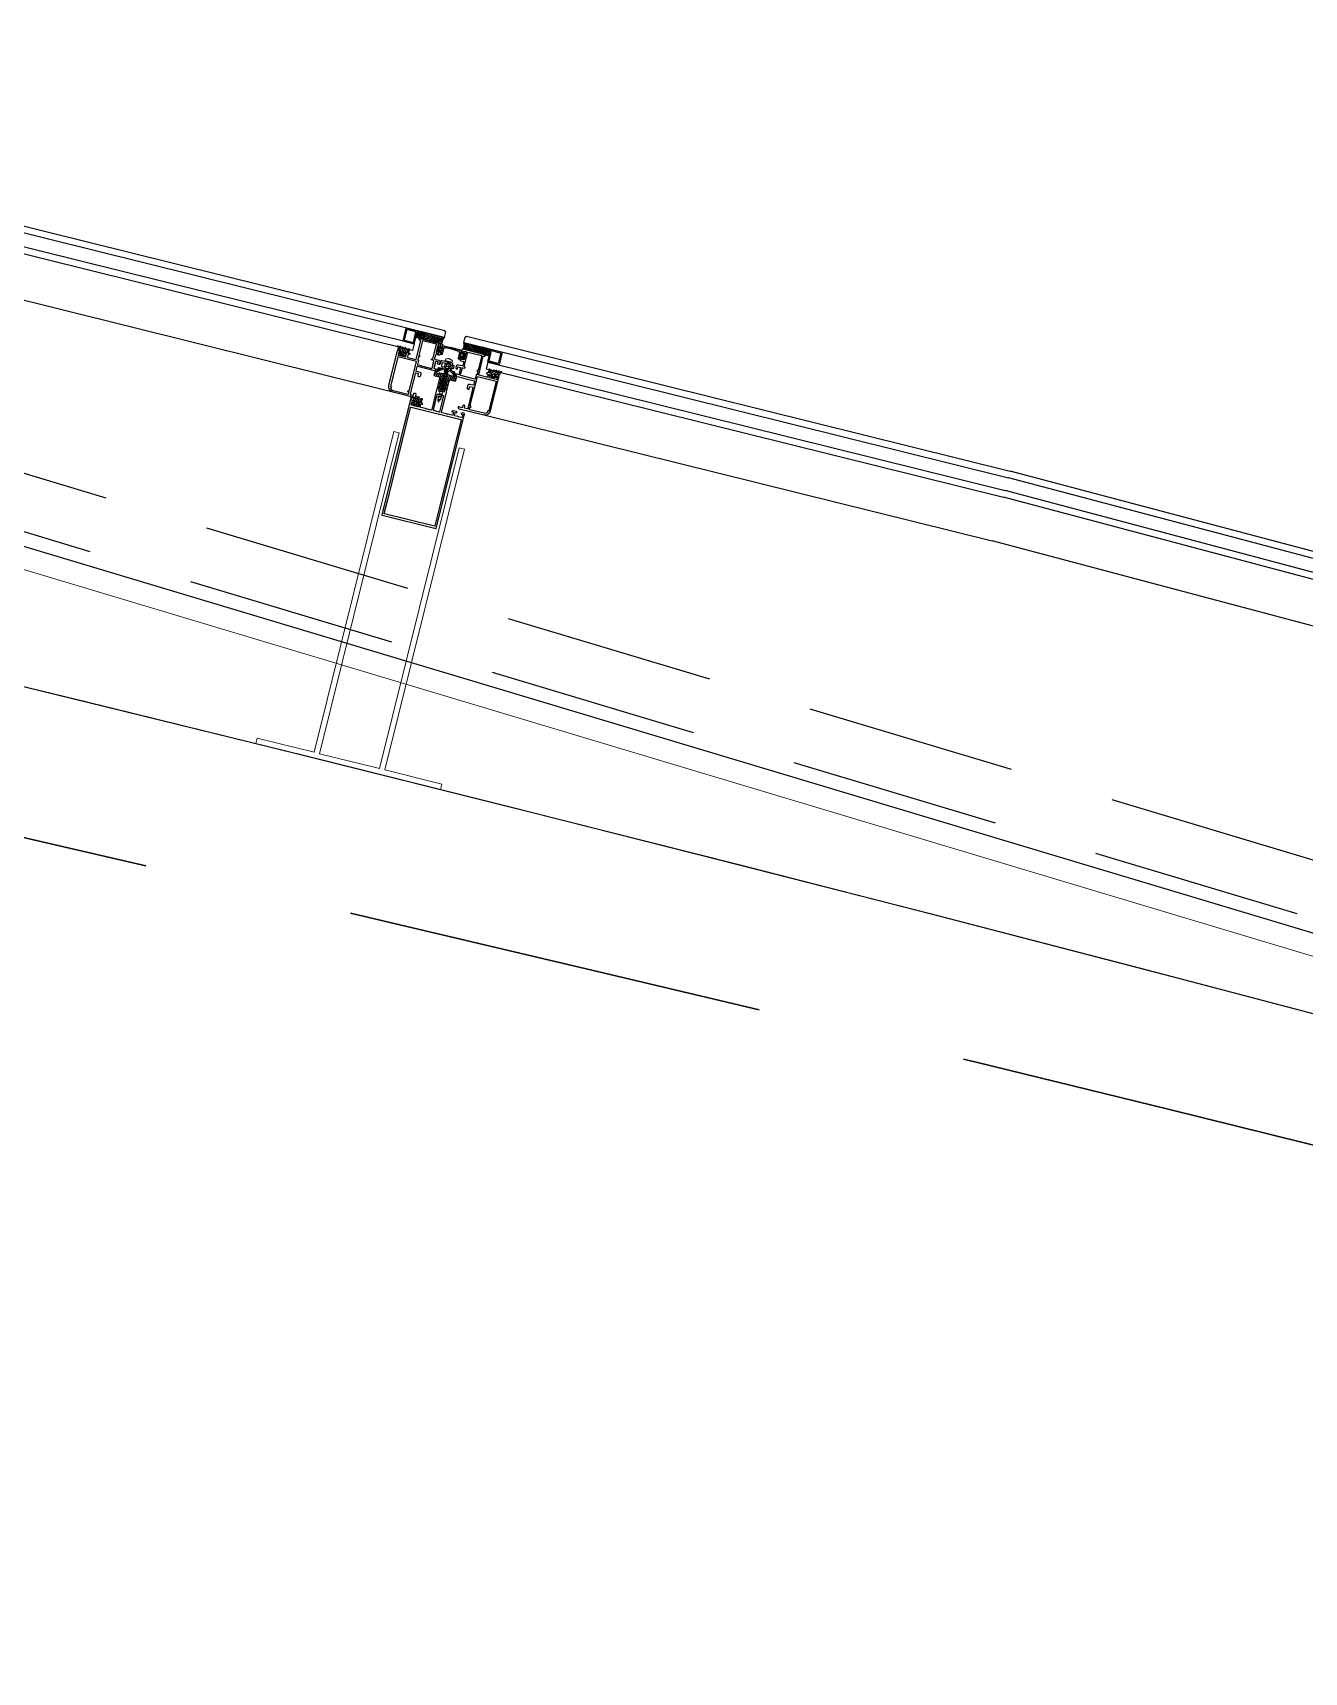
# Model space of a CAD drawing. Header units: millimetres. Extents: x 62878 to 70819, y -67946 to -61850.
# Drawn here: x 67311.5 to 67425, y -62152.8 to -62006.5 of the extents above; entities that cross this region are included whole.
import ezdxf

# ---------------------------------------------------------------- set-up
doc = ezdxf.new("R2010")
doc.units = ezdxf.units.MM
doc.linetypes.add('HIDDEN', pattern=[0.375, 0.25, -0.125])
doc.layers.add('alan hesabı1', color=7, linetype='Continuous', plot=False)
for name, color, linetype, lineweight in [('BA DÖŞ.-yeni', 11, 'Continuous', 30), ('Dog_dos_yeni', 63, 'Continuous', 5), ('DOGRAMA', 171, 'Continuous', 0), ('DUV.ALÇ.-yeni', 20, 'Continuous', 25), ('GOR-2', 152, 'Continuous', 20)]:
    doc.layers.add(name, color=color, linetype=linetype, lineweight=lineweight)
pattern_1 = [(301.05549, (67238.97885, -62021.09532), (-0.13599606, -0.08189404), [])]
pattern_2 = [(211.05549, (67452.43075, -62074.09532), (0.08189404, -0.13599606), [])]

# ---------------------------------------------------------------- blocks, each defined once
blk = doc.blocks.new('a2we')
at = {"lineweight": 5, "ltscale": 0.5}
for p, q in [((-198.1, -420.1), (-197.1, -419.7)), ((-194.9, -421.4), (-198.1, -420.1)), ((-193.9, -421), (-198.1, -420.1)), ((-198.1, -422.7), (-197.1, -422.3)), ((-194.9, -424), (-198.1, -422.7)), ((-193.9, -423.6), (-198.1, -422.7)), ((-197.6, -417.6), (-196.6, -417.2)), ((-194.2, -418.3), (-197.6, -417.6)), ((-195.2, -418.6), (-197.6, -417.6)), ((-196.9, -417.9), (-197.1, -418.3)), ((-197.1, -419.7), (-197.1, -418.4)), ((-197.1, -419.7), (-193.9, -421)), ((-197.1, -419.7), (-193.9, -421)), ((-197.1, -422.3), (-197.1, -420.5)), ((-197.1, -422.3), (-193.9, -423.6)), ((-197.1, -422.3), (-193.9, -423.6)), ((-197.1, -424.9), (-197.1, -423.1)), ((-196, -415.3), (-196.6, -417.2)), ((-196.6, -417.2), (-194.2, -418.3)), ((-196, -415.3), (-195.5, -417.7)), ((-194.2, -418.3), (-195.2, -418.6)), ((-195.2, -418.6), (-194.9, -419.3)), ((-194.9, -420.6), (-194.9, -419.4)), ((-193.9, -421), (-194.9, -421.4)), ((-194.9, -423.2), (-194.9, -421.4)), ((-193.9, -423.6), (-194.9, -424)), ((-194.9, -425.7), (-194.9, -424)), ((-198.1, -425.2), (-197.1, -424.9)), ((-194.9, -426.5), (-198.1, -425.2)), ((-193.9, -426.1), (-198.1, -425.2)), ((-198.1, -427.7), (-197.1, -427.3)), ((-194.9, -429), (-198.1, -427.7)), ((-193.9, -428.6), (-198.1, -427.7)), ((-198.1, -429.9), (-197.1, -429.6)), ((-194.9, -431.2), (-198.1, -429.9)), ((-193.9, -430.9), (-198.1, -429.9)), ((-198.1, -432.2), (-197.1, -431.8)), ((-194.9, -433.5), (-198.1, -432.2)), ((-193.9, -433.1), (-198.1, -432.2)), ((-198.1, -434.4), (-197.1, -434.1)), ((-194.9, -435.7), (-198.1, -434.4)), ((-193.9, -435.4), (-198.1, -434.4)), ((-198.1, -436.7), (-197.1, -436.4)), ((-194.9, -438), (-198.1, -436.7)), ((-193.9, -437.7), (-198.1, -436.7)), ((-198.1, -439), (-197.1, -438.7)), ((-194.9, -440.3), (-198.1, -439)), ((-193.9, -440), (-198.1, -439)), ((-197.1, -424.9), (-193.9, -426.1)), ((-197.1, -424.9), (-193.9, -426.1)), ((-197.1, -427.3), (-197.1, -425.6)), ((-197.1, -427.3), (-193.9, -428.6)), ((-197.1, -427.3), (-193.9, -428.6)), ((-197.1, -429.6), (-197.1, -428)), ((-197.1, -429.6), (-193.9, -430.9)), ((-197.1, -429.6), (-193.9, -430.9)), ((-197.1, -431.8), (-197.1, -430.3)), ((-197.1, -431.8), (-193.9, -433.1)), ((-197.1, -431.8), (-193.9, -433.1)), ((-197.1, -434.1), (-197.1, -432.5)), ((-197.1, -434.1), (-193.9, -435.4)), ((-197.1, -434.1), (-193.9, -435.4)), ((-197.1, -436.4), (-197.1, -434.8)), ((-197.1, -436.4), (-193.9, -437.7)), ((-197.1, -436.4), (-193.9, -437.7)), ((-197.1, -438.7), (-197.1, -437.1)), ((-197.1, -438.7), (-193.9, -440)), ((-197.1, -438.7), (-193.9, -440)), ((-193.9, -426.1), (-194.9, -426.5)), ((-194.9, -428.2), (-194.9, -426.5)), ((-193.9, -428.6), (-194.9, -429)), ((-194.9, -430.5), (-194.9, -429)), ((-193.9, -430.9), (-194.9, -431.2)), ((-194.9, -432.7), (-194.9, -431.2)), ((-193.9, -433.1), (-194.9, -433.5)), ((-194.9, -435), (-194.9, -433.5)), ((-193.9, -435.4), (-194.9, -435.7)), ((-194.9, -437.3), (-194.9, -435.7)), ((-193.9, -437.7), (-194.9, -438)), ((-194.9, -439.6), (-194.9, -438)), ((-192.8, -453.3), (-199.2, -453.3)), ((-199.2, -454.6), (-199.2, -453.3)), ((-198.1, -441.3), (-197.1, -441)), ((-194.9, -442.6), (-198.1, -441.3)), ((-193.9, -442.3), (-198.1, -441.3)), ((-198.1, -443.6), (-197.1, -443.3)), ((-194.9, -444.9), (-198.1, -443.6)), ((-193.9, -444.6), (-198.1, -443.6)), ((-198.1, -445.9), (-197.1, -445.6)), ((-193.9, -446.9), (-198.1, -445.9)), ((-194.9, -447.2), (-198.1, -445.9)), ((-197.1, -447.9), (-198.1, -448.2)), ((-194.9, -449.5), (-198.1, -448.2)), ((-198.1, -448.2), (-193.9, -449.2)), ((-198.1, -450.5), (-197.1, -450.2)), ((-194.9, -451.8), (-198.1, -450.5)), ((-193.9, -451.5), (-198.1, -450.5)), ((-197.1, -441), (-197.1, -439.4)), ((-197.1, -441), (-193.9, -442.3)), ((-197.1, -443.3), (-197.1, -441.7)), ((-197.1, -443.3), (-193.9, -444.6)), ((-197.1, -445.6), (-197.1, -444)), ((-197.1, -445.6), (-193.9, -446.9)), ((-197.1, -445.6), (-193.9, -446.9)), ((-197.1, -447.9), (-197.1, -446.3)), ((-193.9, -449.2), (-197.1, -447.9)), ((-197.1, -450.2), (-197.1, -448.6)), ((-197.1, -450.2), (-193.9, -451.5)), ((-197.1, -453.3), (-197.1, -450.9)), ((-193.9, -440), (-194.9, -440.3)), ((-194.9, -441.8), (-194.9, -440.3)), ((-193.9, -442.3), (-194.9, -442.6)), ((-194.9, -444.1), (-194.9, -442.6)), ((-193.9, -444.6), (-194.9, -444.9)), ((-194.9, -446.4), (-194.9, -444.9)), ((-193.9, -446.9), (-194.9, -447.2)), ((-194.9, -448.7), (-194.9, -447.2)), ((-193.9, -449.2), (-194.9, -449.5)), ((-194.9, -451), (-194.9, -449.5)), ((-193.9, -451.5), (-194.9, -451.8)), ((-194.9, -453.3), (-194.9, -451.8)), ((-192.8, -454.6), (-192.8, -453.3))]:
    blk.add_line(p, q, dxfattribs=at)
blk.add_lwpolyline([(-196.5, -455.7), (-196.1, -455.4), (-195.9, -455.4), (-195.6, -455.7)], dxfattribs=at)
for centre, radius, start, end in [((-196.9, -418.4), 0.2, 155.3251, 180), ((-195.1, -419.4), 0.2, 0, 19.1116), ((-195.7, -449.5), 6.19, 234.7573, 262.4905), ((-196.4, -449.5), 6.19, 277.5095, 305.2427)]:
    blk.add_arc(centre, radius, start, end, dxfattribs=at)

msp = doc.modelspace()

# ---------------------------------------------------------------- hatches: boundary and pattern name
at = {"layer": 'DOGRAMA', "lineweight": -2}
h = msp.add_hatch(dxfattribs=at)
h.set_pattern_fill('AR-HBONE', color=256, scale=0.03, angle=673.1346, style=0)
h.set_pattern_definition([(301.0555, (67333.04367, -62067.43638), (-0.040896, -0.16470433), [0.36, -0.12]), (211.0555, (67333.10557, -62067.53918), (-0.040896, -0.16470433), [0.36, -0.12])])
h.paths.add_polyline_path([(67345.92, -62033.73), (67345.68, -62033.67), (67345.83, -62033.09), (67346.58, -62033.27), (67346.43, -62033.85)])
h = msp.add_hatch(dxfattribs=at)
h.set_pattern_fill('ANSI31', color=256, scale=0.04, angle=673.1346, style=0)
h.set_pattern_definition([(211.05549, (67472.1325, -62078.98726), (0.06551524, -0.10879685), [])])
h.paths.add_polyline_path([(67346.71, -62033.89, -0.414214), (67346.73, -62033.93), (67347.99, -62034.24, -0.153231), (67348.23, -62033.68), (67346.84, -62033.34)])
h.paths.add_polyline_path([(67346.43, -62033.85), (67346.67, -62033.91, -0.414214), (67346.71, -62033.89), (67346.84, -62033.34), (67346.58, -62033.27)])
h = msp.add_hatch(dxfattribs=at)
h.set_pattern_fill('ANSI31', color=256, scale=0.05, angle=673.1346, style=0)
h.set_pattern_definition(pattern_1)
edge = h.paths.add_edge_path(flags=16)
edge.add_arc((67344.58, -62034.78), 0.4, 244.5185, 267.5924)
edge.add_line((67344.56, -62035.17), (67344.62, -62034.93))
edge.add_line((67344.62, -62034.93), (67344.47, -62034.89))
edge.add_line((67344.47, -62034.89), (67344.41, -62035.14))
edge = h.paths.add_edge_path()
edge.add_arc((67344.58, -62034.78), 0.5, 219.1856, 292.9254)
edge.add_line((67344.78, -62035.24), (67344.8, -62035.14))
edge.add_line((67344.8, -62035.14), (67344.68, -62035.11))
edge.add_line((67344.68, -62035.11), (67344.7, -62035.05))
edge.add_arc((67344.79, -62035.08), 0.1, 76.0555, 166.0555, ccw=False)
edge.add_line((67344.82, -62034.98), (67345.03, -62035.03))
edge.add_line((67345.03, -62035.03), (67345.08, -62034.86))
edge.add_line((67345.08, -62034.86), (67345.04, -62034.85))
edge.add_arc((67345.02, -62034.91), 0.065, 76.0555, 144.4648)
edge.add_arc((67344.94, -62034.85), 0.0327, 130.6252, 324.4648, ccw=False)
edge.add_arc((67345.03, -62035), 0.199, 71.7058, 121.9717, ccw=False)
edge.add_arc((67345.1, -62034.76), 0.05, 257.5701, 435.0833)
edge.add_arc((67345.03, -62035.02), 0.323, 75.1148, 114.4412)
edge.add_arc((67344.89, -62034.71), 0.02, 226.0555, 294.4412, ccw=False)
edge.add_line((67344.87, -62034.73), (67344.72, -62034.57))
edge.add_arc((67344.71, -62034.58), 0.015, 46.0555, 206.0555)
edge.add_line((67344.69, -62034.59), (67344.75, -62034.7))
edge.add_arc((67344.73, -62034.71), 0.02, -133.9445, 26.0555, ccw=False)
edge.add_line((67344.71, -62034.72), (67344.5, -62034.52))
edge.add_arc((67344.49, -62034.53), 0.015, 46.0555, 206.0555)
edge.add_line((67344.48, -62034.54), (67344.53, -62034.65))
edge.add_arc((67344.51, -62034.66), 0.02, -133.9445, 26.0555, ccw=False)
edge.add_line((67344.5, -62034.67), (67344.29, -62034.47))
edge.add_arc((67344.28, -62034.48), 0.015, 46.0555, 206.0555)
edge.add_line((67344.26, -62034.48), (67344.32, -62034.6))
edge.add_arc((67344.3, -62034.6), 0.02, -133.9445, 26.0555, ccw=False)
edge.add_line((67344.29, -62034.62), (67344.07, -62034.41))
edge.add_arc((67344.06, -62034.42), 0.015, 46.0555, 206.0555)
edge.add_line((67344.05, -62034.43), (67344.1, -62034.53))
edge.add_arc((67344.01, -62034.58), 0.1, -13.9445, 26.0555, ccw=False)
edge.add_line((67344.11, -62034.6), (67344.06, -62034.79))
edge.add_line((67344.06, -62034.79), (67344.28, -62034.84))
edge.add_arc((67344.25, -62034.94), 0.1, -13.9445, 76.0555, ccw=False)
edge.add_line((67344.35, -62034.96), (67344.33, -62035.02))
edge.add_line((67344.33, -62035.02), (67344.22, -62034.99))
edge.add_line((67344.22, -62034.99), (67344.19, -62035.09))
h = msp.add_hatch(dxfattribs=at)
h.set_pattern_fill('ANSI31', color=256, scale=0.05, angle=673.1346, style=0)
h.set_pattern_definition(pattern_1)
edge = h.paths.add_edge_path(flags=16)
edge.add_arc((67348.37, -62034.89), 0.668, 159.1798, 172.9312, ccw=False)
edge.add_line((67347.75, -62034.65), (67348.03, -62034.72))
edge.add_line((67348.03, -62034.72), (67347.99, -62034.87))
edge.add_line((67347.99, -62034.87), (67347.71, -62034.81))
edge = h.paths.add_edge_path()
edge.add_line((67347.99, -62035.2), (67347.88, -62035.18))
edge.add_line((67347.88, -62035.18), (67347.94, -62034.94))
edge.add_line((67347.94, -62034.94), (67347.75, -62034.9))
edge.add_line((67347.75, -62034.9), (67347.73, -62035.02))
edge.add_line((67347.73, -62035.02), (67347.63, -62034.99))
edge.add_arc((67348.03, -62034.8), 0.442, 126.7478, 205.3631, ccw=False)
edge.add_line((67347.76, -62034.45), (67347.86, -62034.47))
edge.add_line((67347.86, -62034.47), (67347.83, -62034.59))
edge.add_line((67347.83, -62034.59), (67348.02, -62034.63))
edge.add_line((67348.02, -62034.63), (67348.07, -62034.4))
edge.add_line((67348.07, -62034.4), (67349.05, -62034.63))
edge.add_arc((67349.03, -62034.68), 0.05, -97.2347, 76.0555, ccw=False)
edge.add_line((67349.03, -62034.73), (67348.29, -62034.6))
edge.add_arc((67348.27, -62034.7), 0.1, 79.6302, 166.0555)
edge.add_line((67348.17, -62034.68), (67348.05, -62035.17))
edge.add_arc((67348, -62035.16), 0.05, 256.0555, 346.0555, ccw=False)
h = msp.add_hatch(dxfattribs=at)
h.set_pattern_fill('ANSI31', color=256, scale=0.05, angle=673.1346, style=0)
h.set_pattern_definition(pattern_2)
edge = h.paths.add_edge_path(flags=16)
edge.add_arc((67349.29, -62035.11), 0.668, 339.1798, 352.9312)
edge.add_line((67349.95, -62035.2), (67349.68, -62035.13))
edge.add_line((67349.68, -62035.13), (67349.64, -62035.28))
edge.add_line((67349.64, -62035.28), (67349.91, -62035.35))
edge = h.paths.add_edge_path()
edge.add_line((67349.48, -62035.58), (67349.59, -62035.6))
edge.add_line((67349.59, -62035.6), (67349.65, -62035.37))
edge.add_line((67349.65, -62035.37), (67349.83, -62035.41))
edge.add_line((67349.83, -62035.41), (67349.8, -62035.53))
edge.add_line((67349.8, -62035.53), (67349.9, -62035.55))
edge.add_arc((67349.64, -62035.2), 0.442, 306.7478, 385.3631)
edge.add_line((67350.03, -62035.01), (67349.94, -62034.99))
edge.add_line((67349.94, -62034.99), (67349.91, -62035.1))
edge.add_line((67349.91, -62035.1), (67349.72, -62035.06))
edge.add_line((67349.72, -62035.06), (67349.78, -62034.83))
edge.add_line((67349.78, -62034.83), (67348.81, -62034.58))
edge.add_arc((67348.8, -62034.62), 0.05, 76.0555, 249.3457)
edge.add_line((67348.78, -62034.67), (67349.5, -62034.9))
edge.add_arc((67349.47, -62035), 0.1, -13.9445, 72.4808, ccw=False)
edge.add_line((67349.57, -62035.02), (67349.45, -62035.51))
edge.add_arc((67349.49, -62035.53), 0.05, 166.0555, 256.0555)
h = msp.add_hatch(dxfattribs=at)
h.set_pattern_fill('ANSI31', color=256, scale=0.04, angle=673.1346, style=0)
h.set_pattern_definition([(301.05549, (67219.2771, -62016.20338), (-0.10879685, -0.06551524), [])])
h.paths.add_polyline_path([(67351.23, -62035.02, 0.414214), (67351.2, -62035.04), (67349.93, -62034.72, 0.153231), (67349.98, -62034.12), (67351.37, -62034.46)])
h.paths.add_polyline_path([(67351.49, -62035.11), (67351.25, -62035.05, 0.414214), (67351.23, -62035.02), (67351.37, -62034.46), (67351.64, -62034.53)])
h = msp.add_hatch(dxfattribs=at)
h.set_pattern_fill('AR-HBONE', color=256, scale=0.03, angle=673.1346, style=0)
h.set_pattern_definition([(211.0555, (67347.61454, -62071.05432), (-0.040896, -0.16470433), [0.36, -0.12]), (301.0555, (67347.51174, -62071.11623), (-0.040896, -0.16470433), [0.36, -0.12])])
h.paths.add_polyline_path([(67352, -62035.24), (67352.24, -62035.3), (67352.39, -62034.71), (67351.64, -62034.53), (67351.49, -62035.11)])
h = msp.add_hatch(dxfattribs=at)
h.set_pattern_fill('ANSI31', color=256, scale=0.05, angle=673.1346, style=0)
h.set_pattern_definition(pattern_1)
edge = h.paths.add_edge_path(flags=16)
edge.add_arc((67348.02, -62038.15), 0.05, 166.0555, 256.0555)
edge.add_line((67348.01, -62038.2), (67348.06, -62038.22))
edge.add_arc((67348.08, -62038.17), 0.05, 256.0555, 346.0555)
edge.add_line((67348.13, -62038.18), (67348.18, -62037.96))
edge.add_line((67348.18, -62037.96), (67348.02, -62037.92))
edge.add_line((67348.02, -62037.92), (67347.97, -62038.14))
h.paths.add_polyline_path([(67348.06, -62037.78), (67348.22, -62037.82), (67348.28, -62037.55), (67348.13, -62037.51)], flags=16)
edge = h.paths.add_edge_path()
edge.add_arc((67348.14, -62038.17), 0.2, 275.4893, 346.0555)
edge.add_line((67348.33, -62038.22), (67348.35, -62038.16))
edge.add_line((67348.35, -62038.16), (67348.29, -62038.15))
edge.add_line((67348.29, -62038.15), (67348.32, -62038.02))
edge.add_line((67348.32, -62038.02), (67348.36, -62038))
edge.add_arc((67348.3, -62037.92), 0.1, 301.0555, 346.0555)
edge.add_line((67348.4, -62037.94), (67348.43, -62037.81))
edge.add_line((67348.43, -62037.81), (67348.37, -62037.8))
edge.add_line((67348.37, -62037.8), (67348.41, -62037.67))
edge.add_line((67348.41, -62037.67), (67348.54, -62037.59))
edge.add_line((67348.54, -62037.59), (67348.65, -62037.62))
edge.add_line((67348.65, -62037.62), (67348.71, -62037.38))
edge.add_line((67348.71, -62037.38), (67348.74, -62037.44))
edge.add_line((67348.74, -62037.44), (67349.23, -62037.56))
edge.add_line((67349.23, -62037.56), (67349.31, -62037.24))
edge.add_arc((67349.02, -62037.17), 0.3, 346.0555, 406.0555)
edge.add_line((67349.22, -62036.95), (67348.87, -62036.61))
edge.add_arc((67348.85, -62036.63), 0.03, 46.0555, 136.0555)
edge.add_line((67348.83, -62036.61), (67348.79, -62036.65))
edge.add_arc((67348.81, -62036.68), 0.03, 136.0555, 226.0555)
edge.add_line((67348.79, -62036.7), (67349.07, -62036.97))
edge.add_arc((67348.93, -62037.11), 0.2, -15.8641, 46.0555, ccw=False)
edge.add_arc((67349.02, -62037.15), 0.1, 196.0555, 348.7703, ccw=False)
edge.add_arc((67348.83, -62037.2), 0.1, 16.0555, 76.0555)
edge.add_line((67348.85, -62037.1), (67348.54, -62037.02))
edge.add_arc((67348.55, -62036.98), 0.05, 166.0555, 256.0555, ccw=False)
edge.add_line((67348.5, -62036.96), (67348.51, -62036.92))
edge.add_arc((67348.46, -62036.9), 0.05, 346.0555, 436.0555)
edge.add_line((67348.47, -62036.85), (67348.28, -62036.81))
edge.add_arc((67348.27, -62036.86), 0.05, 76.0555, 166.0555)
edge.add_line((67348.22, -62036.84), (67348.21, -62036.89))
edge.add_arc((67348.16, -62036.88), 0.05, 256.0555, 346.0555, ccw=False)
edge.add_line((67348.15, -62036.93), (67347.83, -62036.85))
edge.add_arc((67347.81, -62036.95), 0.1, 76.0555, 136.0555)
edge.add_arc((67347.66, -62036.81), 0.1, 163.3406, 316.0555, ccw=False)
edge.add_arc((67347.76, -62036.82), 0.2, 106.0555, 167.9751, ccw=False)
edge.add_line((67347.71, -62036.63), (67348.08, -62036.52))
edge.add_arc((67348.07, -62036.49), 0.03, 286.0555, 376.0555)
edge.add_line((67348.1, -62036.48), (67348.08, -62036.43))
edge.add_arc((67348.05, -62036.43), 0.03, 16.0555, 106.0555)
edge.add_line((67348.05, -62036.41), (67347.57, -62036.54))
edge.add_arc((67347.66, -62036.83), 0.3, 106.0555, 166.0555)
edge.add_line((67347.37, -62036.76), (67347.29, -62037.08))
edge.add_line((67347.29, -62037.08), (67347.77, -62037.2))
edge.add_line((67347.77, -62037.2), (67347.83, -62037.16))
edge.add_line((67347.83, -62037.16), (67347.77, -62037.4))
edge.add_line((67347.77, -62037.4), (67347.88, -62037.43))
edge.add_line((67347.88, -62037.43), (67347.96, -62037.56))
edge.add_line((67347.96, -62037.56), (67347.93, -62037.69))
edge.add_line((67347.93, -62037.69), (67347.87, -62037.67))
edge.add_line((67347.87, -62037.67), (67347.84, -62037.8))
edge.add_arc((67347.94, -62037.82), 0.1, 166.0555, 211.0555)
edge.add_line((67347.85, -62037.88), (67347.87, -62037.91))
edge.add_line((67347.87, -62037.91), (67347.84, -62038.04))
edge.add_line((67347.84, -62038.04), (67347.78, -62038.02))
edge.add_line((67347.78, -62038.02), (67347.77, -62038.08))
edge.add_arc((67347.96, -62038.13), 0.2, 166.0555, 236.6217)
edge.add_arc((67348.11, -62037.9), 0.471, 236.6217, 275.4893)
h = msp.add_hatch(dxfattribs=at)
h.set_pattern_fill('ANSI31', color=256, scale=0.05, angle=673.1346, style=0)
h.set_pattern_definition(pattern_2)
edge = h.paths.add_edge_path(flags=16)
edge.add_arc((67352.69, -62036.79), 0.4, 244.5185, 267.5924, ccw=False)
edge.add_line((67352.52, -62037.15), (67352.58, -62036.91))
edge.add_line((67352.58, -62036.91), (67352.74, -62036.95))
edge.add_line((67352.74, -62036.95), (67352.68, -62037.19))
edge = h.paths.add_edge_path()
edge.add_arc((67352.69, -62036.79), 0.5, 219.1856, 292.9254, ccw=False)
edge.add_line((67352.31, -62037.11), (67352.33, -62037.01))
edge.add_line((67352.33, -62037.01), (67352.45, -62037.04))
edge.add_line((67352.45, -62037.04), (67352.46, -62036.98))
edge.add_arc((67352.37, -62036.96), 0.1, 346.0555, 436.0555)
edge.add_line((67352.39, -62036.86), (67352.18, -62036.81))
edge.add_line((67352.18, -62036.81), (67352.22, -62036.63))
edge.add_line((67352.22, -62036.63), (67352.26, -62036.64))
edge.add_arc((67352.24, -62036.7), 0.065, 7.6462, 76.0555, ccw=False)
edge.add_arc((67352.34, -62036.69), 0.0327, 187.6462, 381.4858)
edge.add_arc((67352.2, -62036.78), 0.199, 30.1393, 80.4052)
edge.add_arc((67352.24, -62036.53), 0.05, 77.0276, 254.5409, ccw=False)
edge.add_arc((67352.18, -62036.8), 0.323, 37.6698, 76.9961, ccw=False)
edge.add_arc((67352.45, -62036.59), 0.02, 217.6698, 286.0555)
edge.add_line((67352.46, -62036.61), (67352.67, -62036.55))
edge.add_arc((67352.67, -62036.56), 0.015, -53.9445, 106.0555, ccw=False)
edge.add_line((67352.68, -62036.57), (67352.58, -62036.65))
edge.add_arc((67352.6, -62036.66), 0.02, 126.0555, 286.0555)
edge.add_line((67352.6, -62036.68), (67352.88, -62036.6))
edge.add_arc((67352.89, -62036.62), 0.015, -53.9445, 106.0555, ccw=False)
edge.add_line((67352.9, -62036.63), (67352.8, -62036.7))
edge.add_arc((67352.81, -62036.72), 0.02, 126.0555, 286.0555)
edge.add_line((67352.81, -62036.74), (67353.1, -62036.65))
edge.add_arc((67353.1, -62036.67), 0.015, -53.9445, 106.0555, ccw=False)
edge.add_line((67353.11, -62036.68), (67353.01, -62036.75))
edge.add_arc((67353.02, -62036.77), 0.02, 126.0555, 286.0555)
edge.add_line((67353.03, -62036.79), (67353.31, -62036.71))
edge.add_arc((67353.32, -62036.72), 0.015, -53.9445, 106.0555, ccw=False)
edge.add_line((67353.32, -62036.73), (67353.23, -62036.8))
edge.add_arc((67353.29, -62036.88), 0.1, 126.0555, 166.0555)
edge.add_line((67353.19, -62036.86), (67353.15, -62037.05))
edge.add_line((67353.15, -62037.05), (67352.93, -62036.99))
edge.add_arc((67352.91, -62037.09), 0.1, 76.0555, 166.0555)
edge.add_line((67352.81, -62037.07), (67352.8, -62037.12))
edge.add_line((67352.8, -62037.12), (67352.91, -62037.15))
edge.add_line((67352.91, -62037.15), (67352.89, -62037.25))
h = msp.add_hatch(dxfattribs=at)
h.set_pattern_fill('ANSI31', color=256, scale=0.05, angle=673.1346, style=0)
h.set_pattern_definition(pattern_1)
edge = h.paths.add_edge_path()
edge.add_arc((67345.15, -62039.06), 0.1, -13.9445, 26.0555, ccw=False)
edge.add_line((67345.24, -62039.08), (67345.2, -62039.25))
edge.add_line((67345.2, -62039.25), (67345.41, -62039.3))
edge.add_arc((67345.39, -62039.4), 0.1, -13.9445, 76.0555, ccw=False)
edge.add_line((67345.49, -62039.42), (67345.47, -62039.48))
edge.add_line((67345.47, -62039.48), (67345.36, -62039.45))
edge.add_line((67345.36, -62039.45), (67345.33, -62039.55))
edge.add_arc((67345.72, -62039.24), 0.5, 219.1856, 292.9254)
edge.add_line((67345.91, -62039.7), (67345.94, -62039.6))
edge.add_line((67345.94, -62039.6), (67345.82, -62039.57))
edge.add_line((67345.82, -62039.57), (67345.84, -62039.51))
edge.add_arc((67345.93, -62039.54), 0.1, 76.0555, 166.0555, ccw=False)
edge.add_line((67345.96, -62039.44), (67346.17, -62039.49))
edge.add_line((67346.17, -62039.49), (67346.21, -62039.34))
edge.add_line((67346.21, -62039.34), (67346.17, -62039.33))
edge.add_arc((67346.16, -62039.39), 0.065, 76.0555, 144.4648)
edge.add_arc((67346.08, -62039.33), 0.0327, 130.6252, 324.4648, ccw=False)
edge.add_arc((67346.21, -62039.49), 0.242, 85.7462, 131.253, ccw=False)
edge.add_arc((67346.24, -62039.2), 0.05, 257.5701, 435.0833)
edge.add_arc((67346.23, -62039.52), 0.372, 85.904, 122.5555)
edge.add_arc((67346.02, -62039.19), 0.02, 226.0555, 294.4412, ccw=False)
edge.add_line((67346.01, -62039.21), (67345.85, -62039.05))
edge.add_arc((67345.84, -62039.06), 0.015, 46.0555, 206.0555)
edge.add_line((67345.83, -62039.07), (67345.88, -62039.18))
edge.add_arc((67345.86, -62039.19), 0.02, -133.9445, 26.0555, ccw=False)
edge.add_line((67345.85, -62039.2), (67345.64, -62039))
edge.add_arc((67345.63, -62039.01), 0.015, 46.0555, 206.0555)
edge.add_line((67345.61, -62039.02), (67345.67, -62039.13))
edge.add_arc((67345.65, -62039.14), 0.02, -133.9445, 26.0555, ccw=False)
edge.add_line((67345.63, -62039.15), (67345.42, -62038.95))
edge.add_arc((67345.41, -62038.96), 0.015, 46.0555, 206.0555)
edge.add_line((67345.4, -62038.96), (67345.45, -62039.07))
edge.add_arc((67345.43, -62039.08), 0.02, -133.9445, 26.0555, ccw=False)
edge.add_line((67345.42, -62039.1), (67345.21, -62038.89))
edge.add_arc((67345.2, -62038.9), 0.015, 46.0555, 206.0555)
edge.add_line((67345.18, -62038.91), (67345.24, -62039.01))
edge = h.paths.add_edge_path(flags=16)
edge.add_line((67345.71, -62039.61), (67345.76, -62039.42))
edge.add_arc((67345.73, -62039.41), 0.03, 346.0555, 436.0555)
edge.add_line((67345.73, -62039.38), (67345.64, -62039.36))
edge.add_arc((67345.63, -62039.39), 0.03, 76.0555, 166.0555)
edge.add_line((67345.6, -62039.38), (67345.55, -62039.57))
edge.add_arc((67345.58, -62039.58), 0.03, 166.0555, 248.2891)
edge.add_arc((67345.72, -62039.24), 0.4, 248.2891, 263.8219)
edge.add_arc((67345.68, -62039.6), 0.03, 263.8219, 346.0555)

# ---------------------------------------------------------------- linework, layer by layer
msp.add_lwpolyline([(68896.02, -63031.44), (69030.26, -63071.18), (69185.28, -62547.65), (68893, -62461.11, 1.044368), (68063.2, -62298.73, 0.204375), (63106.96, -62494.78, 0.353953), (62932.94, -62997.83), (63753.18, -65779.6), (64154.95, -67142.15), (65336.72, -66792.62), (65336.7, -66829.11), (65270.54, -66829.07, 0.626789), (65270.2, -67369.07), (65531.84, -67369.23, 0.926242), (66130.09, -67369.61), (66391.73, -67369.77, 0.626743), (66392.07, -66829.77), (66326.15, -66829.73), (66326.17, -66793.24), (67506.16, -67144.13), (68467.02, -63899.09), (68625.2, -63946.04), (68896.02, -63031.42)], format="xyb")
at = {"layer": 'alan hesabı1', "linetype": 'ByBlock'}
msp.add_lwpolyline([(67254.78, -62035.54), (67625.36, -62146.72), (67482.85, -62662.72), (67113.11, -62560.58), (67122.18, -62555.97), (67133.25, -62544.91), (67140.36, -62530.98), (67142.81, -62515.53), (67140.37, -62500.08), (67133.28, -62486.14), (67122.23, -62475.07), (67112.95, -62470.33), (67180.94, -62140.95), (67220.7, -62149.16)], close=True, dxfattribs=at)
at = {"layer": 'BA DÖŞ.-yeni', "linetype": 'HIDDEN', "ltscale": 150}
msp.add_arc((65815.04, -68607.15), 6697.94, 70.74616, 109.296847, dxfattribs=at)
at = {"layer": 'Dog_dos_yeni'}
msp.add_lwpolyline([(67331.4, -62069.93), (67347.9, -62074.03), (67348.02, -62073.55), (67342.92, -62072.28), (67350.03, -62043.65), (67349.55, -62043.53), (67342.44, -62072.16), (67337.1, -62070.84), (67344.21, -62042.2), (67343.72, -62042.08), (67336.62, -62070.71), (67331.52, -62069.45), (67331.4, -62069.93)], close=True, dxfattribs=at)
msp.add_lwpolyline([(67331.4, -62069.93), (67347.9, -62074.03), (67348.02, -62073.55), (67342.92, -62072.28), (67350.03, -62043.65), (67349.55, -62043.53), (67342.44, -62072.16), (67337.1, -62070.84), (67344.21, -62042.2), (67343.72, -62042.08), (67336.62, -62070.71), (67331.52, -62069.45), (67331.4, -62069.93)], close=True, dxfattribs=at)
at = {"layer": 'DOGRAMA', "lineweight": -2}
for p, q in [((67348.23, -62033.68), (67299.63, -62021.61)), ((67348.28, -62033.08), (67299.77, -62021.03)), ((67345.39, -62034.83), (67299.21, -62023.37)), ((67345.54, -62034.25), (67299.35, -62022.78)), ((67343.64, -62038.56), (67299.84, -62027.68)), ((67345.83, -62033.09), (67345.68, -62033.67)), ((67346.43, -62033.85), (67345.68, -62033.67)), ((67346.43, -62033.85), (67346.58, -62033.27)), ((67346.43, -62033.85), (67346.58, -62033.27)), ((67348.23, -62033.68), (67348.35, -62033.2)), ((67348.35, -62033.2), (67348.28, -62033.08)), ((67349.98, -62034.12), (67350.1, -62033.63)), ((67350.1, -62033.63), (67350.22, -62033.56)), ((67350.22, -62033.56), (67398.74, -62045.61)), ((67345.54, -62034.25), (67345.39, -62034.83)), ((67349.98, -62034.12), (67398.59, -62046.19)), ((67351.49, -62035.11), (67351.64, -62034.53)), ((67351.49, -62035.11), (67351.64, -62034.53)), ((67351.49, -62035.11), (67352.24, -62035.3)), ((67352.39, -62034.71), (67352.24, -62035.3)), ((67352.1, -62035.88), (67351.95, -62036.46)), ((67351.95, -62036.46), (67398.14, -62047.93)), ((67352.1, -62035.88), (67398.29, -62047.35)), ((67351.75, -62040.57), (67397.14, -62051.84)), ((67447.05, -62058.43), (67398.74, -62045.61)), ((67446.99, -62059.03), (67398.59, -62046.19)), ((67444.14, -62060.14), (67398.14, -62047.93)), ((67444.29, -62059.56), (67398.29, -62047.35)), ((67442.33, -62063.84), (67397.14, -62051.84))]:
    msp.add_line(p, q, dxfattribs=at)
msp.add_lwpolyline([(68355.73, -61957.86, 0.273736), (68066.91, -62277.72, 0.209295), (68023.71, -62283.85, 0.198368), (63201.05, -62451.11)], format="xyb", dxfattribs=at)
at = {"layer": 'DOGRAMA', "lineweight": -2, "ltscale": 0.5}
for points in [[(67344.29, -62034.99), (67344.16, -62034.96), (67344.1, -62035.2, 0.414214), (67344.14, -62035.26), (67344.74, -62035.41, 0.414214), (67344.8, -62035.38), (67344.86, -62035.13), (67344.74, -62035.1, -0.668097), (67344.73, -62035.05), (67344.8, -62035.01, -0.198962), (67344.83, -62035), (67345.08, -62035.06, -0.372839), (67345.15, -62035.17, -0.45685), (67345.12, -62035.2), (67345, -62035.17), (67344.94, -62035.4, 0.414214), (67344.98, -62035.46), (67345.68, -62035.63, 0.414214), (67345.71, -62035.61), (67346.12, -62033.96, 0.414214), (67346.1, -62033.93), (67346.01, -62033.9, -0.414214), (67345.99, -62033.87), (67346.01, -62033.78, -0.414214), (67346.05, -62033.76), (67348.06, -62034.26, -0.414214), (67348.08, -62034.29), (67348.02, -62034.52, -0.198962), (67348, -62034.55), (67347.91, -62034.58, -0.668048), (67347.86, -62034.55), (67347.91, -62034.37), (67347.71, -62034.33, 0.414214), (67347.65, -62034.36), (67347.49, -62035.01, 0.414214), (67347.53, -62035.07), (67347.72, -62035.12), (67347.76, -62034.95, -0.668048), (67347.82, -62034.94), (67347.89, -62035.01, -0.19911), (67347.89, -62035.05), (67347.87, -62035.16, -0.414214), (67347.7, -62035.26), (67347.49, -62035.21, 0.414214), (67347.43, -62035.25), (67347.36, -62035.55, 0.414214), (67347.39, -62035.61), (67347.73, -62035.69, -0.414214), (67347.84, -62035.87), (67347.8, -62036.04, -0.414214), (67347.74, -62036.08), (67347.66, -62036.06, -0.414214), (67347.65, -62036.03), (67347.69, -62035.86), (67347.45, -62035.8), (67347.29, -62036.45), (67347.68, -62036.54), (67347.7, -62036.45, -0.414214), (67347.76, -62036.41), (67347.81, -62036.42, -0.414214), (67347.85, -62036.48), (67347.83, -62036.56, -0.414214), (67347.58, -62036.71), (67345.82, -62036.27, 0.414214), (67345.78, -62036.29), (67345.69, -62036.64, 0.414214), (67345.72, -62036.68), (67346.03, -62036.76, -0.414214), (67346.14, -62036.94), (67346.09, -62037.11, -0.414214), (67345.97, -62037.19), (67345.95, -62037.18), (67345.9, -62037.17, -0.414214), (67345.88, -62037.13), (67345.93, -62036.95, 0.414214), (67345.91, -62036.91), (67345.67, -62036.85, 0.414214), (67345.64, -62036.88), (67345.41, -62037.77), (67345.38, -62037.8), (67345.4, -62037.83), (67345.18, -62038.73, 0.414214), (67345.2, -62038.77), (67345.43, -62038.82, 0.414214), (67345.47, -62038.8), (67345.51, -62038.65, -0.414214), (67345.54, -62038.63), (67345.59, -62038.64), (67345.61, -62038.64, -0.414214), (67345.68, -62038.76), (67345.65, -62038.9), (67345.96, -62038.98, -0.414214), (67345.98, -62039.02), (67345.98, -62039.04, -0.414214), (67345.85, -62039.11), (67343.64, -62038.56, -0.414214), (67343.28, -62037.95), (67344.05, -62034.84, -0.414214), (67344.09, -62034.82), (67344.25, -62034.86, -0.19911), (67344.28, -62034.88), (67344.32, -62034.95, -0.668097)], [(67352.85, -62037.12), (67352.98, -62037.15), (67352.92, -62037.39, -0.414214), (67352.86, -62037.43), (67352.25, -62037.28, -0.414214), (67352.22, -62037.22), (67352.28, -62036.97), (67352.41, -62037.01, 0.668097), (67352.44, -62036.96), (67352.4, -62036.9, 0.198962), (67352.36, -62036.87), (67352.12, -62036.81, 0.372839), (67352, -62036.87, 0.45685), (67352.03, -62036.91), (67352.14, -62036.94), (67352.08, -62037.17, -0.414214), (67352.02, -62037.21), (67351.32, -62037.04, -0.414214), (67351.3, -62037), (67351.71, -62035.35, -0.414214), (67351.75, -62035.33), (67351.84, -62035.35, 0.414214), (67351.87, -62035.33), (67351.89, -62035.24, 0.414214), (67351.87, -62035.21), (67349.86, -62034.71, 0.414214), (67349.83, -62034.73), (67349.77, -62034.95, 0.198962), (67349.78, -62034.99), (67349.85, -62035.06, 0.668048), (67349.9, -62035.05), (67349.94, -62034.88), (67350.14, -62034.93, -0.414214), (67350.17, -62034.99), (67350.01, -62035.64, -0.414214), (67349.95, -62035.68), (67349.76, -62035.63), (67349.8, -62035.46, 0.668048), (67349.76, -62035.42), (67349.66, -62035.45, 0.19911), (67349.64, -62035.49), (67349.61, -62035.59, 0.414214), (67349.71, -62035.76), (67349.92, -62035.81, -0.414214), (67349.96, -62035.87), (67349.88, -62036.17, -0.414214), (67349.82, -62036.21), (67349.48, -62036.13, 0.414214), (67349.3, -62036.24), (67349.26, -62036.4, 0.414214), (67349.29, -62036.46), (67349.37, -62036.48, 0.414214), (67349.4, -62036.47), (67349.44, -62036.29), (67349.68, -62036.35), (67349.52, -62037), (67349.13, -62036.9), (67349.16, -62036.81, 0.414214), (67349.12, -62036.75), (67349.07, -62036.74, 0.414214), (67349.01, -62036.77), (67348.99, -62036.85, 0.414214), (67349.14, -62037.09), (67350.9, -62037.53, -0.414214), (67350.93, -62037.57), (67350.84, -62037.92, -0.414214), (67350.8, -62037.94), (67350.49, -62037.87, 0.414214), (67350.31, -62037.97), (67350.27, -62038.15, 0.414214), (67350.34, -62038.27), (67350.36, -62038.28), (67350.41, -62038.29, 0.414214), (67350.44, -62038.27), (67350.49, -62038.08, -0.414214), (67350.52, -62038.06), (67350.76, -62038.12, -0.414214), (67350.78, -62038.15), (67350.56, -62039.05), (67350.58, -62039.09), (67350.54, -62039.11), (67350.32, -62040.01, -0.414214), (67350.28, -62040.03), (67350.05, -62039.97, -0.414214), (67350.03, -62039.93), (67350.07, -62039.78, 0.414214), (67350.04, -62039.74), (67350, -62039.73), (67349.98, -62039.73, 0.414214), (67349.86, -62039.8), (67349.82, -62039.94), (67349.51, -62039.86, 0.414214), (67349.47, -62039.88), (67349.47, -62039.9, 0.414214), (67349.54, -62040.03), (67351.75, -62040.57, 0.414214), (67352.36, -62040.21), (67353.13, -62037.09, 0.414214), (67353.11, -62037.06), (67352.95, -62037.02, 0.19911), (67352.91, -62037.02), (67352.84, -62037.06, 0.668097)], [(67347.81, -62036.1), (67347.66, -62036.07, -0.414214), (67347.63, -62036.03), (67347.67, -62035.89, 0.414214), (67347.65, -62035.86), (67347.51, -62035.82, 0.414214), (67347.45, -62035.86), (67347.32, -62036.38, 0.414214), (67347.36, -62036.44), (67347.62, -62036.5, 0.414214), (67347.68, -62036.47), (67347.7, -62036.39, -0.414214), (67347.76, -62036.35), (67348.14, -62036.44, -0.267949), (67348.21, -62036.51), (67348.27, -62036.73, 0.267949), (67348.29, -62036.75), (67348.49, -62036.8, 0.267949), (67348.52, -62036.79), (67348.71, -62036.6, -0.133822), (67348.75, -62036.57, 0.270236), (67348.89, -62036.42), (67348.98, -62036.08, 0.414214), (67348.9, -62035.96), (67348.64, -62035.9), (67348.6, -62035.92), (67348.58, -62035.88), (67348.03, -62035.75, 0.414214), (67347.91, -62035.82), (67347.84, -62036.08, -0.414214)], [(67348.41, -62036.62), (67348.44, -62036.63, 0.267949), (67348.47, -62036.62), (67348.65, -62036.44, -0.12216), (67348.69, -62036.41, 0.257961), (67348.76, -62036.34), (67348.81, -62036.14, 0.414214), (67348.77, -62036.08), (67348.14, -62035.93, 0.414214), (67348.02, -62036), (67347.98, -62036.15, 0.414214), (67348.05, -62036.27), (67348.26, -62036.32, -0.267949), (67348.33, -62036.39), (67348.39, -62036.6, 0.267949)], [(67348.44, -62036.63), (67348.41, -62036.62, -0.267949), (67348.39, -62036.6), (67348.32, -62036.35, 0.12216), (67348.3, -62036.31, -0.257961), (67348.27, -62036.22), (67348.32, -62036.02, -0.414214), (67348.38, -62035.99), (67349.01, -62036.14, -0.414214), (67349.08, -62036.27), (67349.05, -62036.41, -0.414214), (67348.93, -62036.48), (67348.72, -62036.43, 0.267949), (67348.63, -62036.46), (67348.47, -62036.62, -0.267949)], [(67346.29, -62039.63, 0.414214), (67346.22, -62039.51), (67345.98, -62039.45, 0.414214), (67345.85, -62039.52), (67345.85, -62039.54), (67346, -62039.58), (67345.94, -62039.82, -0.414214), (67345.87, -62039.86), (67345.61, -62039.79), (67345.58, -62039.81), (67345.55, -62039.78), (67345.29, -62039.71, -0.414214), (67345.26, -62039.65), (67345.32, -62039.41), (67345.46, -62039.45), (67345.47, -62039.43, 0.414214), (67345.39, -62039.3), (67345.23, -62039.26, 0.414214), (67345.19, -62039.29), (67342.65, -62049.51, 0.414214), (67342.67, -62049.55), (67347.47, -62050.74, 0.414214), (67347.5, -62050.72), (67350.04, -62040.49, 0.414214), (67350.02, -62040.45), (67349.86, -62040.41, 0.414214), (67349.74, -62040.49), (67349.73, -62040.51), (67349.88, -62040.54), (67349.82, -62040.78, -0.414214), (67349.76, -62040.82), (67349.49, -62040.76), (67349.46, -62040.78), (67349.44, -62040.74), (67349.17, -62040.68, -0.414214), (67349.14, -62040.62), (67349.2, -62040.37), (67349.34, -62040.41), (67349.35, -62040.39, 0.414214), (67349.28, -62040.27), (67349.03, -62040.21, 0.414214), (67348.91, -62040.28), (67348.91, -62040.3), (67349.05, -62040.34), (67348.99, -62040.58, -0.414214), (67348.93, -62040.62), (67348.5, -62040.51), (67348.46, -62040.53), (67348.44, -62040.49), (67348.01, -62040.39, -0.414214), (67347.97, -62040.33), (67348.41, -62038.58), (67348.39, -62038.54), (67348.42, -62038.52), (67348.63, -62037.69, 0.414214), (67348.59, -62037.63), (67348.56, -62037.62, 0.198912), (67348.53, -62037.62), (67348.44, -62037.68, 0.198912), (67348.42, -62037.71), (67348.4, -62037.78), (67348.43, -62037.79, -0.414214), (67348.45, -62037.83), (67348.41, -62037.99), (67348.35, -62038.03, 0.198912), (67348.33, -62038.06), (67348.31, -62038.13), (67348.34, -62038.14, -0.414214), (67348.36, -62038.18), (67348.32, -62038.34), (67348.27, -62038.37, 0.198912), (67348.24, -62038.41), (67348.21, -62038.53, -0.414214), (67348.18, -62038.55), (67347.75, -62038.45, -0.414214), (67347.73, -62038.41), (67347.76, -62038.29, 0.198912), (67347.75, -62038.25), (67347.72, -62038.19), (67347.76, -62038.03, -0.414214), (67347.8, -62038.01), (67347.83, -62038.01), (67347.85, -62037.94, 0.198912), (67347.84, -62037.9), (67347.81, -62037.84), (67347.85, -62037.68, -0.414214), (67347.88, -62037.66), (67347.91, -62037.66), (67347.93, -62037.59, 0.198912), (67347.93, -62037.55), (67347.88, -62037.46, 0.198912), (67347.84, -62037.44), (67347.82, -62037.43, 0.414214), (67347.76, -62037.47), (67347.55, -62038.3), (67347.57, -62038.34), (67347.53, -62038.36), (67347.1, -62040.11, -0.414214), (67347.04, -62040.15), (67346.61, -62040.04), (67346.57, -62040.06), (67346.55, -62040.02), (67346.12, -62039.92, -0.414214), (67346.08, -62039.86), (67346.14, -62039.61), (67346.29, -62039.65)], [(67347.91, -62048.35), (67347.82, -62048.69), (67347.37, -62050.5, -0.414214), (67347.34, -62050.52), (67342.89, -62049.42, -0.414214), (67342.87, -62049.38), (67343.32, -62047.57), (67343.41, -62047.23), (67345.22, -62039.91, -0.414214), (67345.26, -62039.89), (67349.7, -62040.99, -0.414214), (67349.73, -62041.03)]]:
    msp.add_lwpolyline(points, format="xyb", close=True, dxfattribs=at)
at = {"layer": 'DOGRAMA', "lineweight": -2}
for points in [[(67345.82, -62033.1), (67344.8, -62032.85), (67344.52, -62033.98), (67345.54, -62034.23)], [(67345.7, -62033.18), (67344.87, -62032.97), (67344.64, -62033.9), (67345.47, -62034.11)], [(67352.38, -62034.73), (67353.4, -62034.99), (67353.12, -62036.11), (67352.1, -62035.86)], [(67352.45, -62034.85), (67353.28, -62035.06), (67353.05, -62035.99), (67352.22, -62035.79)], [(67348.06, -62037.78), (67348.22, -62037.82), (67348.28, -62037.55), (67348.13, -62037.51)], [(67348.22, -62037.82), (67348.06, -62037.78), (67348.13, -62037.51), (67348.28, -62037.55)]]:
    msp.add_lwpolyline(points, close=True, dxfattribs=at)
at = {"layer": 'DOGRAMA', "linetype": 'ByBlock', "lineweight": -2}
for points in [[(67347.22, -62036.11, -1), (67347.23, -62036.06), (67347.25, -62035.98, -1), (67347.26, -62035.92), (67347.3, -62035.78, 0.414214), (67347.26, -62035.72), (67347.13, -62035.69, -0.414214), (67347.09, -62035.62), (67347.1, -62035.61, -0.414214), (67347.13, -62035.58), (67347.2, -62035.6), (67347.53, -62034.28), (67346.27, -62033.97), (67345.94, -62035.29), (67346.01, -62035.3, -0.414214), (67346.03, -62035.34), (67346.02, -62035.37, -0.414214), (67345.96, -62035.41), (67345.91, -62035.39), (67345.85, -62035.66, 0.414214), (67345.87, -62035.69), (67345.9, -62035.7, -0.414214), (67345.92, -62035.74), (67345.83, -62036.09, 0.414214), (67345.85, -62036.12), (67347.09, -62036.43, 0.414214), (67347.15, -62036.39), (67347.19, -62036.21), (67347.16, -62036.18), (67347.2, -62036.17)], [(67349.74, -62036.74, 1), (67349.75, -62036.68), (67349.77, -62036.61, 1), (67349.79, -62036.55), (67349.82, -62036.41, -0.414214), (67349.88, -62036.37), (67350.02, -62036.4, 0.414214), (67350.08, -62036.37), (67350.08, -62036.35, 0.414214), (67350.06, -62036.31), (67349.99, -62036.29), (67350.32, -62034.97), (67351.58, -62035.29), (67351.26, -62036.61), (67351.19, -62036.59, 0.414214), (67351.15, -62036.61), (67351.14, -62036.64, 0.414214), (67351.18, -62036.7), (67351.23, -62036.71), (67351.16, -62036.98, -0.414214), (67351.13, -62037), (67351.1, -62036.99, 0.414214), (67351.06, -62037.01), (67350.98, -62037.36, -0.414214), (67350.94, -62037.38), (67349.71, -62037.08, -0.414214), (67349.67, -62037.02), (67349.71, -62036.84), (67349.76, -62036.83), (67349.73, -62036.8)]]:
    msp.add_lwpolyline(points, format="xyb", close=True, dxfattribs=at)
at = {"layer": 'DOGRAMA', "lineweight": -2, "ltscale": 0.5}
for points in [[(67343.42, -62038.18, 0.26214), (67343.67, -62038.42), (67344.97, -62038.74, 0.414214), (67345.03, -62038.71), (67345.06, -62038.55), (67345.02, -62038.54, -0.414214), (67344.98, -62038.48), (67344.98, -62038.46, -0.414214), (67345.02, -62038.44), (67345.09, -62038.46), (67345.75, -62035.81), (67344.07, -62035.39), (67343.41, -62038.04), (67343.48, -62038.06, -0.414214), (67343.5, -62038.09), (67343.5, -62038.11, -0.361813), (67343.44, -62038.15)], [(67352.13, -62040.35, -0.26214), (67351.79, -62040.44), (67350.5, -62040.12, -0.414214), (67350.46, -62040.06), (67350.5, -62039.9), (67350.55, -62039.91, 0.414214), (67350.61, -62039.88), (67350.61, -62039.86, 0.414214), (67350.59, -62039.82), (67350.52, -62039.81), (67351.18, -62037.16), (67352.86, -62037.57), (67352.2, -62040.22), (67352.14, -62040.21, 0.414214), (67352.1, -62040.23), (67352.09, -62040.25, 0.361813), (67352.12, -62040.3)]]:
    msp.add_lwpolyline(points, format="xyb", dxfattribs=at)
at = {"layer": 'DOGRAMA', "lineweight": -2}
for points in [[(67344.19, -62035.09, 0.333333), (67344.78, -62035.24), (67344.8, -62035.14), (67344.68, -62035.11), (67344.7, -62035.05, -0.414214), (67344.82, -62034.98), (67345.03, -62035.03), (67345.08, -62034.86), (67345.04, -62034.85, 0.307685), (67344.97, -62034.87, -1.128702), (67344.92, -62034.83, -0.222912), (67345.09, -62034.81, 0.978531), (67345.11, -62034.71, 0.173298), (67344.9, -62034.73, -0.307572), (67344.87, -62034.73), (67344.72, -62034.57, 0.8391), (67344.69, -62034.59), (67344.75, -62034.7, -0.8391), (67344.71, -62034.72), (67344.5, -62034.52, 0.8391), (67344.48, -62034.54), (67344.53, -62034.65, -0.8391), (67344.5, -62034.67), (67344.29, -62034.47, 0.8391), (67344.26, -62034.48), (67344.32, -62034.6, -0.8391), (67344.29, -62034.62), (67344.07, -62034.41, 0.8391), (67344.05, -62034.43), (67344.1, -62034.53, -0.176327), (67344.11, -62034.6), (67344.06, -62034.79), (67344.28, -62034.84, -0.414214), (67344.35, -62034.96), (67344.33, -62035.02), (67344.22, -62034.99)], [(67344.41, -62035.14, 0.101021), (67344.56, -62035.17), (67344.62, -62034.93), (67344.47, -62034.89)], [(67344.41, -62035.14, 0.101021), (67344.56, -62035.17), (67344.62, -62034.93), (67344.47, -62034.89)], [(67347.99, -62035.2), (67347.88, -62035.18), (67347.94, -62034.94), (67347.75, -62034.9), (67347.73, -62035.02), (67347.63, -62034.99, -0.357143), (67347.76, -62034.45), (67347.86, -62034.47), (67347.83, -62034.59), (67348.02, -62034.63), (67348.07, -62034.4), (67349.05, -62034.63, -0.943095), (67349.03, -62034.73), (67348.29, -62034.6, 0.396056), (67348.17, -62034.68), (67348.05, -62035.17, -0.414214)], [(67347.71, -62034.81, -0.060074), (67347.75, -62034.65), (67348.03, -62034.72), (67347.99, -62034.87)], [(67349.48, -62035.58), (67349.59, -62035.6), (67349.65, -62035.37), (67349.83, -62035.41), (67349.8, -62035.53), (67349.9, -62035.55, 0.357143), (67350.03, -62035.01), (67349.94, -62034.99), (67349.91, -62035.1), (67349.72, -62035.06), (67349.78, -62034.83), (67348.81, -62034.58, 0.943095), (67348.78, -62034.67), (67349.5, -62034.9, -0.396056), (67349.57, -62035.02), (67349.45, -62035.51, 0.414214)], [(67349.91, -62035.35, 0.060074), (67349.95, -62035.2), (67349.68, -62035.13), (67349.64, -62035.28)], [(67348.16, -62038.37, 0.318017), (67348.33, -62038.22), (67348.35, -62038.16), (67348.29, -62038.15), (67348.32, -62038.02), (67348.36, -62038, 0.198912), (67348.4, -62037.94), (67348.43, -62037.81), (67348.37, -62037.8), (67348.41, -62037.67), (67348.54, -62037.59), (67348.65, -62037.62), (67348.71, -62037.38), (67348.74, -62037.44), (67349.23, -62037.56), (67349.31, -62037.24, 0.267949), (67349.22, -62036.95), (67348.87, -62036.61, 0.414214), (67348.83, -62036.61), (67348.79, -62036.65, 0.414214), (67348.79, -62036.7), (67349.07, -62036.97, -0.276947), (67349.12, -62037.16, -0.786321), (67348.92, -62037.17, 0.267949), (67348.85, -62037.1), (67348.54, -62037.02, -0.414214), (67348.5, -62036.96), (67348.51, -62036.92, 0.414214), (67348.47, -62036.85), (67348.28, -62036.81, 0.414214), (67348.22, -62036.84), (67348.21, -62036.89, -0.414214), (67348.15, -62036.93), (67347.83, -62036.85, 0.267949), (67347.73, -62036.88, -0.786321), (67347.57, -62036.78, -0.276947), (67347.71, -62036.63), (67348.08, -62036.52, 0.414214), (67348.1, -62036.48), (67348.08, -62036.43, 0.414214), (67348.05, -62036.41), (67347.57, -62036.54, 0.267949), (67347.37, -62036.76), (67347.29, -62037.08), (67347.77, -62037.2), (67347.83, -62037.16), (67347.77, -62037.4), (67347.88, -62037.43), (67347.96, -62037.56), (67347.93, -62037.69), (67347.87, -62037.67), (67347.84, -62037.8, 0.198912), (67347.85, -62037.88), (67347.87, -62037.91), (67347.84, -62038.04), (67347.78, -62038.02), (67347.77, -62038.08, 0.318017), (67347.85, -62038.29, 0.171237)], [(67352.89, -62037.25, -0.333333), (67352.31, -62037.11), (67352.33, -62037.01), (67352.45, -62037.04), (67352.46, -62036.98, 0.414214), (67352.39, -62036.86), (67352.18, -62036.81), (67352.22, -62036.63), (67352.26, -62036.64, -0.307685), (67352.31, -62036.69, 1.128702), (67352.37, -62036.68, 0.222912), (67352.23, -62036.58, -0.978531), (67352.25, -62036.48, -0.173298), (67352.44, -62036.6, 0.307572), (67352.46, -62036.61), (67352.67, -62036.55, -0.8391), (67352.68, -62036.57), (67352.58, -62036.65, 0.8391), (67352.6, -62036.68), (67352.88, -62036.6, -0.8391), (67352.9, -62036.63), (67352.8, -62036.7, 0.8391), (67352.81, -62036.74), (67353.1, -62036.65, -0.8391), (67353.11, -62036.68), (67353.01, -62036.75, 0.8391), (67353.03, -62036.79), (67353.31, -62036.71, -0.8391), (67353.32, -62036.73), (67353.23, -62036.8, 0.176327), (67353.19, -62036.86), (67353.15, -62037.05), (67352.93, -62036.99, 0.414214), (67352.81, -62037.07), (67352.8, -62037.12), (67352.91, -62037.15)], [(67352.68, -62037.19, -0.101021), (67352.52, -62037.15), (67352.58, -62036.91), (67352.74, -62036.95)], [(67352.68, -62037.19, -0.101021), (67352.52, -62037.15), (67352.58, -62036.91), (67352.74, -62036.95)], [(67347.97, -62038.14, 0.414214), (67348.01, -62038.2), (67348.06, -62038.22, 0.414214), (67348.13, -62038.18), (67348.18, -62037.96), (67348.02, -62037.92)], [(67345.24, -62039.01, -0.176327), (67345.24, -62039.08), (67345.2, -62039.25), (67345.41, -62039.3, -0.414214), (67345.49, -62039.42), (67345.47, -62039.48), (67345.36, -62039.45), (67345.33, -62039.55, 0.333333), (67345.91, -62039.7), (67345.94, -62039.6), (67345.82, -62039.57), (67345.84, -62039.51, -0.414214), (67345.96, -62039.44), (67346.17, -62039.49), (67346.21, -62039.34), (67346.17, -62039.33, 0.307685), (67346.1, -62039.35, -1.128702), (67346.06, -62039.31, -0.201212), (67346.23, -62039.25, 0.978531), (67346.26, -62039.15, 0.1613), (67346.03, -62039.21, -0.307572), (67346.01, -62039.21), (67345.85, -62039.05, 0.8391), (67345.83, -62039.07), (67345.88, -62039.18, -0.8391), (67345.85, -62039.2), (67345.64, -62039, 0.8391), (67345.61, -62039.02), (67345.67, -62039.13, -0.8391), (67345.63, -62039.15), (67345.42, -62038.95, 0.8391), (67345.4, -62038.96), (67345.45, -62039.07, -0.8391), (67345.42, -62039.1), (67345.21, -62038.89, 0.8391), (67345.18, -62038.91)], [(67345.71, -62039.61), (67345.76, -62039.42, 0.414214), (67345.73, -62039.38), (67345.64, -62039.36, 0.414214), (67345.6, -62039.38), (67345.55, -62039.57, 0.375047), (67345.57, -62039.61, 0.067879), (67345.68, -62039.63, 0.375047)]]:
    msp.add_lwpolyline(points, format="xyb", close=True, dxfattribs=at)
at = {"layer": 'DOGRAMA', "lineweight": -2, "ltscale": 5}
msp.add_lwpolyline([(67348.17, -62038.89), (67347.81, -62040.31, -0.414214), (67347.78, -62040.33), (67347.27, -62040.2, -0.414214), (67347.25, -62040.17), (67347.6, -62038.75, -0.414214), (67347.64, -62038.73), (67348.14, -62038.85, -0.414214)], format="xyb", close=True, dxfattribs=at)
at = {"layer": 'DOGRAMA', "lineweight": -2}
for centre, start, end in [((67349, -62034.35), 139.1697, 174.0166), ((67348.99, -62034.34), 338.0944, 12.9413)]:
    msp.add_arc(centre, 1.02, start, end, dxfattribs=at)
at = {"layer": 'DUV.ALÇ.-yeni', "linetype": 'HIDDEN', "ltscale": 75}
for p, q in [((67246.18, -62026.43), (68024.9, -62260.06)), ((67244.74, -62031.22), (68023.47, -62264.85))]:
    msp.add_line(p, q, dxfattribs=at)
at = {"layer": 'GOR-2', "ltscale": 75}
msp.add_line((67254.21, -62037.45), (68010.84, -62264.46), dxfattribs=at)

# ---------------------------------------------------------------- block references
at = {"layer": 'DOGRAMA', "linetype": 'ByBlock', "lineweight": -2, "xscale": -0.1000000000066385, "yscale": 0.1000000000058208, "zscale": 0.1, "rotation": 166.0554909116697}
msp.add_blockref('a2we', (67356.72, -62084.52), dxfattribs=at)

doc.saveas('drawing.dxf')
